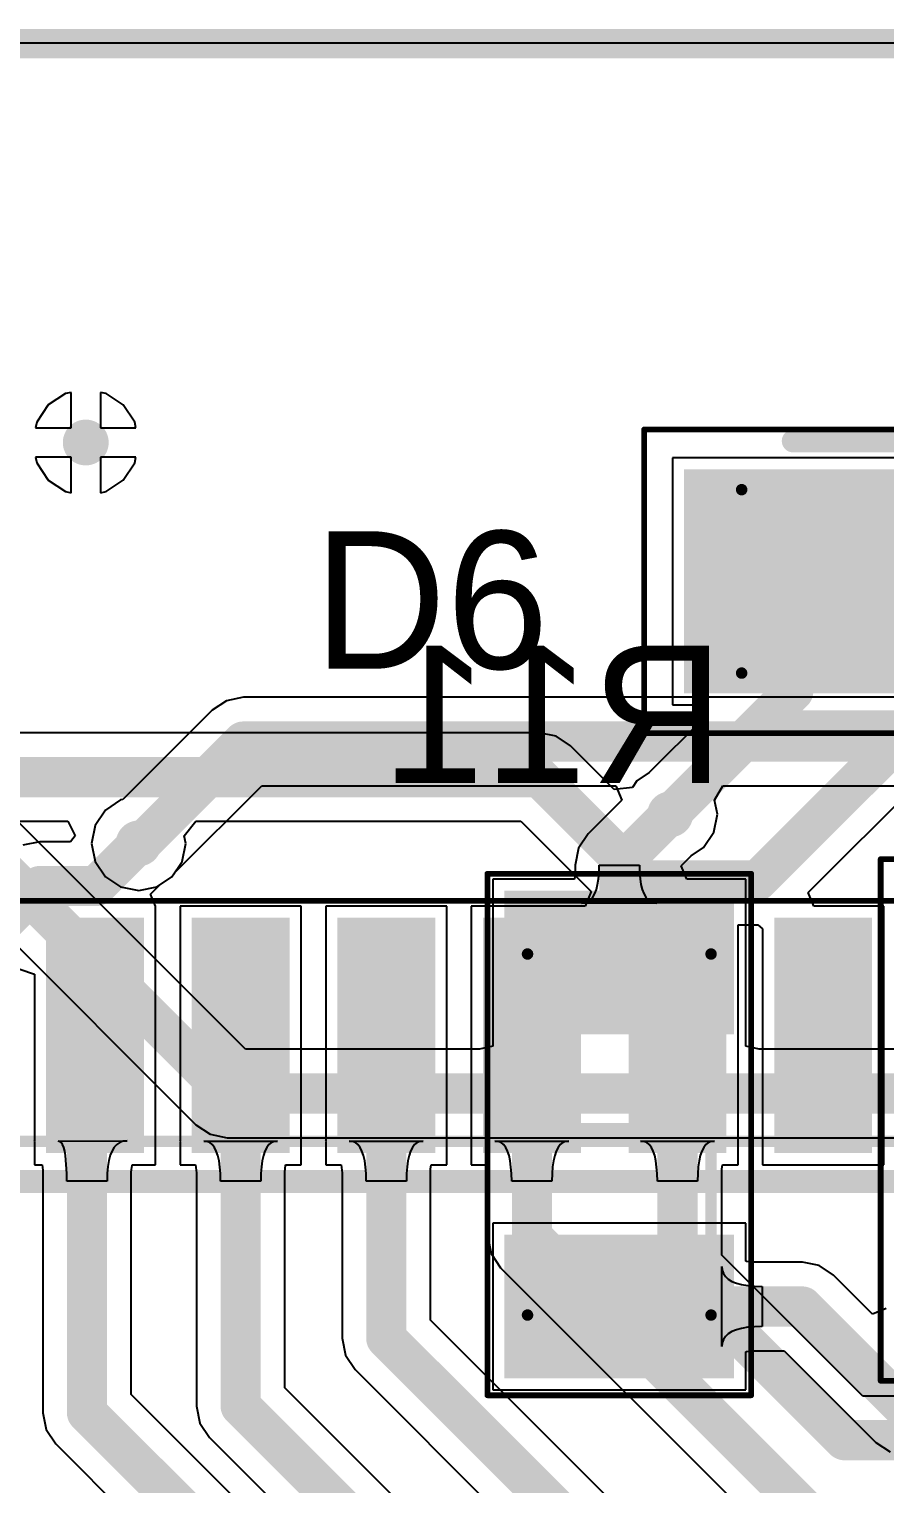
# Model space of a CAD drawing. Header units: millimetres. Extents: x 0.26 to 7.33, y 1.06 to 4.59.
# Drawn here: x 3.1164 to 3.4102, y 4.0913 to 4.591 of the extents above; entities that cross this region are included whole.
import ezdxf

# ---------------------------------------------------------------- set-up
doc = ezdxf.new("R2010")
doc.units = ezdxf.units.MM
doc.header["$MEASUREMENT"] = 0
for name, color, linetype in [('BottomLayer', 5, 'Continuous'), ('BottomOverlay', 54, 'Continuous'), ('BottomPaste', 16, 'Continuous'), ('BottomSolder', 6, 'Continuous'), ('Mechanical15', 56, 'Continuous'), ('Mechanical16', 56, 'Continuous'), ('Mechanical20', 56, 'Continuous'), ('MultiLayer', 9, 'Continuous'), ('TopLayer', 1, 'Continuous'), ('TopOverlay', 2, 'Continuous'), ('TopPaste', 8, 'Continuous'), ('TopSolder', 216, 'Continuous'), ('ViaHoleLayer', 16, 'Continuous')]:
    doc.layers.add(name, color=color, linetype=linetype)

# ---------------------------------------------------------------- blocks, each defined once
blk = doc.blocks.new('LEDC3216X120NYEL_62')
at = {"layer": 'Mechanical15', "const_width": 0.00394}
for points in [[(0.06299, 0.0315), (-0.06299, 0.0315)], [(-0.06299, 0.0315), (-0.06299, -0.0315)], [(-0.04201, 0.0315), (-0.06299, 0.01051)], [(0.06299, 0.0315), (0.06299, -0.0315)], [(0.06299, -0.0315), (-0.06299, -0.0315)]]:
    blk.add_lwpolyline(points, dxfattribs=at)
at = {"layer": 'Mechanical15', "const_width": 0.00197}
for points in [[(-0.06398, 0.0315, 1), (-0.06201, 0.0315, 1)], [(-0.06398, 0.0315, 1), (-0.06201, 0.0315, 1)], [(-0.04299, 0.0315, 1), (-0.04102, 0.0315, 1)], [(0.06201, 0.0315, 1), (0.06398, 0.0315, 1)], [(0.06201, 0.0315, 1), (0.06398, 0.0315, 1)], [(-0.06398, 0.01051, 1), (-0.06201, 0.01051, 1)], [(-0.06398, -0.0315, 1), (-0.06201, -0.0315, 1)], [(-0.06398, -0.0315, 1), (-0.06201, -0.0315, 1)], [(0.06201, -0.0315, 1), (0.06398, -0.0315, 1)], [(0.06201, -0.0315, 1), (0.06398, -0.0315, 1)]]:
    blk.add_lwpolyline(points, format="xyb", close=True, dxfattribs=at)
at = {"layer": 'Mechanical16', "const_width": 0.00197}
for points in [[(0.09646, 0.05217), (-0.09646, 0.05217)], [(-0.09646, 0.05217), (-0.09646, -0.05217)], [(0.09646, 0.05217), (0.09646, -0.05217)], [(0.09646, -0.05217), (-0.09646, -0.05217)]]:
    blk.add_lwpolyline(points, dxfattribs=at)
at = {"layer": 'Mechanical16', "const_width": 0.000984}
for points in [[(-0.09695, 0.05217, 1), (-0.09596, 0.05217, 1)], [(-0.09695, 0.05217, 1), (-0.09596, 0.05217, 1)], [(0.09596, 0.05217, 1), (0.09695, 0.05217, 1)], [(0.09596, 0.05217, 1), (0.09695, 0.05217, 1)], [(-0.09695, -0.05217, 1), (-0.09596, -0.05217, 1)], [(-0.09695, -0.05217, 1), (-0.09596, -0.05217, 1)], [(0.09596, -0.05217, 1), (0.09695, -0.05217, 1)], [(0.09596, -0.05217, 1), (0.09695, -0.05217, 1)]]:
    blk.add_lwpolyline(points, format="xyb", close=True, dxfattribs=at)
at = {"layer": 'TopLayer'}
for points in [[(-0.01181, -0.03445), (-0.01181, 0.03445), (-0.07874, -0.03445), (-0.07874, 0.03445)], [(0.07874, -0.03445), (0.07874, 0.03445), (0.01181, -0.03445), (0.01181, 0.03445)]]:
    blk.add_solid(points, dxfattribs=at)
at = {"layer": 'TopOverlay', "const_width": 0.00787}
for points in [[(0.04528, 0.04823), (-0.09252, 0.04823)], [(-0.09252, 0.04823), (-0.09252, -0.04823)], [(0.04528, -0.04823), (-0.09252, -0.04823)]]:
    blk.add_lwpolyline(points, dxfattribs=at)
at = {"layer": 'TopOverlay', "const_width": 0.00394}
for points in [[(-0.09449, 0.04823, 1), (-0.09055, 0.04823, 1)], [(-0.09449, 0.04823, 1), (-0.09055, 0.04823, 1)], [(0.04331, 0.04823, 1), (0.04724, 0.04823, 1)], [(-0.09449, -0.04823, 1), (-0.09055, -0.04823, 1)], [(-0.09449, -0.04823, 1), (-0.09055, -0.04823, 1)], [(0.04331, -0.04823, 1), (0.04724, -0.04823, 1)]]:
    blk.add_lwpolyline(points, format="xyb", close=True, dxfattribs=at)
at = {"layer": 'TopPaste'}
for points in [[(-0.01181, -0.03445), (-0.01181, 0.03445), (-0.07874, -0.03445), (-0.07874, 0.03445)], [(0.07874, -0.03445), (0.07874, 0.03445), (0.01181, -0.03445), (0.01181, 0.03445)]]:
    blk.add_solid(points, dxfattribs=at)
at = {"layer": 'TopSolder'}
for points in [[(-0.00781, -0.03845), (-0.00781, 0.03845), (-0.08274, -0.03845), (-0.08274, 0.03845)], [(0.08274, -0.03845), (0.08274, 0.03845), (0.00781, -0.03845), (0.00781, 0.03845)]]:
    blk.add_solid(points, dxfattribs=at)
blk = doc.blocks.new('RESC3216X60N_B_101')
at = {"layer": 'BottomLayer'}
for points in [[(-0.07972, 0.03543), (-0.07972, -0.03543), (-0.03839, 0.03543), (-0.03839, -0.03543)], [(0.03839, 0.03543), (0.03839, -0.03543), (0.07972, 0.03543), (0.07972, -0.03543)]]:
    blk.add_solid(points, dxfattribs=at)
at = {"layer": 'BottomOverlay', "const_width": 0.00787}
blk.add_lwpolyline([(0, 0.02756), (0, -0.02756)], dxfattribs=at)
at = {"layer": 'BottomOverlay', "const_width": 0.00394}
for points in [[(-0.00197, 0.02756, 1), (0.00197, 0.02756, 1)], [(-0.00197, -0.02756, 1), (0.00197, -0.02756, 1)]]:
    blk.add_lwpolyline(points, format="xyb", close=True, dxfattribs=at)
at = {"layer": 'BottomPaste'}
for points in [[(-0.07972, 0.03543), (-0.07972, -0.03543), (-0.03839, 0.03543), (-0.03839, -0.03543)], [(0.03839, 0.03543), (0.03839, -0.03543), (0.07972, 0.03543), (0.07972, -0.03543)]]:
    blk.add_solid(points, dxfattribs=at)
at = {"layer": 'BottomSolder'}
for points in [[(-0.08372, 0.03943), (-0.08372, -0.03943), (-0.03439, 0.03943), (-0.03439, -0.03943)], [(0.03439, 0.03943), (0.03439, -0.03943), (0.08372, 0.03943), (0.08372, -0.03943)]]:
    blk.add_solid(points, dxfattribs=at)
at = {"layer": 'Mechanical15', "const_width": 0.00394}
for points in [[(-0.06201, 0.0315), (-0.06201, -0.0315)], [(-0.06201, 0.0315), (0.06201, 0.0315)], [(0.06201, 0.0315), (0.06201, -0.0315)], [(-0.06201, -0.0315), (0.06201, -0.0315)]]:
    blk.add_lwpolyline(points, dxfattribs=at)
at = {"layer": 'Mechanical15', "const_width": 0.00197}
for points in [[(-0.06299, 0.0315, 1), (-0.06102, 0.0315, 1)], [(-0.06299, 0.0315, 1), (-0.06102, 0.0315, 1)], [(0.06102, 0.0315, 1), (0.06299, 0.0315, 1)], [(0.06102, 0.0315, 1), (0.06299, 0.0315, 1)], [(-0.06299, -0.0315, 1), (-0.06102, -0.0315, 1)], [(-0.06299, -0.0315, 1), (-0.06102, -0.0315, 1)], [(0.06102, -0.0315, 1), (0.06299, -0.0315, 1)], [(0.06102, -0.0315, 1), (0.06299, -0.0315, 1)]]:
    blk.add_lwpolyline(points, format="xyb", close=True, dxfattribs=at)
at = {"layer": 'Mechanical16', "const_width": 0.00197}
for points in [[(-0.08957, 0.04528), (-0.08957, -0.04528)], [(-0.08957, 0.04528), (0.08957, 0.04528)], [(0.08957, 0.04528), (0.08957, -0.04528)], [(-0.08957, -0.04528), (0.08957, -0.04528)]]:
    blk.add_lwpolyline(points, dxfattribs=at)
at = {"layer": 'Mechanical16', "const_width": 0.000984}
for points in [[(-0.09006, 0.04528, 1), (-0.08907, 0.04528, 1)], [(-0.09006, 0.04528, 1), (-0.08907, 0.04528, 1)], [(0.08907, 0.04528, 1), (0.09006, 0.04528, 1)], [(0.08907, 0.04528, 1), (0.09006, 0.04528, 1)], [(-0.09006, -0.04528, 1), (-0.08907, -0.04528, 1)], [(-0.09006, -0.04528, 1), (-0.08907, -0.04528, 1)], [(0.08907, -0.04528, 1), (0.09006, -0.04528, 1)], [(0.08907, -0.04528, 1), (0.09006, -0.04528, 1)]]:
    blk.add_lwpolyline(points, format="xyb", close=True, dxfattribs=at)
blk = doc.blocks.new('RESC3216X60N_B_102')
at = {"layer": 'BottomLayer'}
for points in [[(-0.07972, 0.03543), (-0.07972, -0.03543), (-0.03839, 0.03543), (-0.03839, -0.03543)], [(0.03839, 0.03543), (0.03839, -0.03543), (0.07972, 0.03543), (0.07972, -0.03543)]]:
    blk.add_solid(points, dxfattribs=at)
at = {"layer": 'BottomOverlay', "const_width": 0.00787}
blk.add_lwpolyline([(0, 0.02756), (0, -0.02756)], dxfattribs=at)
at = {"layer": 'BottomOverlay', "const_width": 0.00394}
for points in [[(-0.00197, 0.02756, 1), (0.00197, 0.02756, 1)], [(-0.00197, -0.02756, 1), (0.00197, -0.02756, 1)]]:
    blk.add_lwpolyline(points, format="xyb", close=True, dxfattribs=at)
at = {"layer": 'BottomPaste'}
for points in [[(-0.07972, 0.03543), (-0.07972, -0.03543), (-0.03839, 0.03543), (-0.03839, -0.03543)], [(0.03839, 0.03543), (0.03839, -0.03543), (0.07972, 0.03543), (0.07972, -0.03543)]]:
    blk.add_solid(points, dxfattribs=at)
at = {"layer": 'BottomSolder'}
for points in [[(-0.08372, 0.03943), (-0.08372, -0.03943), (-0.03439, 0.03943), (-0.03439, -0.03943)], [(0.03439, 0.03943), (0.03439, -0.03943), (0.08372, 0.03943), (0.08372, -0.03943)]]:
    blk.add_solid(points, dxfattribs=at)
at = {"layer": 'Mechanical15', "const_width": 0.00394}
for points in [[(-0.06201, 0.0315), (-0.06201, -0.0315)], [(-0.06201, 0.0315), (0.06201, 0.0315)], [(0.06201, 0.0315), (0.06201, -0.0315)], [(-0.06201, -0.0315), (0.06201, -0.0315)]]:
    blk.add_lwpolyline(points, dxfattribs=at)
at = {"layer": 'Mechanical15', "const_width": 0.00197}
for points in [[(-0.06299, 0.0315, 1), (-0.06102, 0.0315, 1)], [(-0.06299, 0.0315, 1), (-0.06102, 0.0315, 1)], [(0.06102, 0.0315, 1), (0.06299, 0.0315, 1)], [(0.06102, 0.0315, 1), (0.06299, 0.0315, 1)], [(-0.06299, -0.0315, 1), (-0.06102, -0.0315, 1)], [(-0.06299, -0.0315, 1), (-0.06102, -0.0315, 1)], [(0.06102, -0.0315, 1), (0.06299, -0.0315, 1)], [(0.06102, -0.0315, 1), (0.06299, -0.0315, 1)]]:
    blk.add_lwpolyline(points, format="xyb", close=True, dxfattribs=at)
at = {"layer": 'Mechanical16', "const_width": 0.00197}
for points in [[(-0.08957, 0.04528), (-0.08957, -0.04528)], [(-0.08957, 0.04528), (0.08957, 0.04528)], [(0.08957, 0.04528), (0.08957, -0.04528)], [(-0.08957, -0.04528), (0.08957, -0.04528)]]:
    blk.add_lwpolyline(points, dxfattribs=at)
at = {"layer": 'Mechanical16', "const_width": 0.000984}
for points in [[(-0.09006, 0.04528, 1), (-0.08907, 0.04528, 1)], [(-0.09006, 0.04528, 1), (-0.08907, 0.04528, 1)], [(0.08907, 0.04528, 1), (0.09006, 0.04528, 1)], [(0.08907, 0.04528, 1), (0.09006, 0.04528, 1)], [(-0.09006, -0.04528, 1), (-0.08907, -0.04528, 1)], [(-0.09006, -0.04528, 1), (-0.08907, -0.04528, 1)], [(0.08907, -0.04528, 1), (0.09006, -0.04528, 1)], [(0.08907, -0.04528, 1), (0.09006, -0.04528, 1)]]:
    blk.add_lwpolyline(points, format="xyb", close=True, dxfattribs=at)
blk = doc.blocks.new('SOIC127P1030X265_18N_132')
at = {"layer": 'Mechanical15', "const_width": 0.00394}
for points in [[(-0.09764, 0.22736), (-0.14764, 0.17736)], [(-0.14764, 0.22736), (-0.14764, -0.22736)], [(-0.14764, 0.22736), (0.14764, 0.22736)], [(0.14764, 0.22736), (0.14764, -0.22736)], [(-0.14764, -0.22736), (0.14764, -0.22736)]]:
    blk.add_lwpolyline(points, dxfattribs=at)
at = {"layer": 'Mechanical15', "const_width": 0.00197}
for points in [[(-0.14862, 0.22736, 1), (-0.14665, 0.22736, 1)], [(-0.14862, 0.22736, 1), (-0.14665, 0.22736, 1)], [(-0.09862, 0.22736, 1), (-0.09665, 0.22736, 1)], [(0.14665, 0.22736, 1), (0.14862, 0.22736, 1)], [(0.14665, 0.22736, 1), (0.14862, 0.22736, 1)], [(-0.14862, 0.17736, 1), (-0.14665, 0.17736, 1)], [(-0.14862, -0.22736, 1), (-0.14665, -0.22736, 1)], [(-0.14862, -0.22736, 1), (-0.14665, -0.22736, 1)], [(0.14665, -0.22736, 1), (0.14862, -0.22736, 1)], [(0.14665, -0.22736, 1), (0.14862, -0.22736, 1)]]:
    blk.add_lwpolyline(points, format="xyb", close=True, dxfattribs=at)
at = {"layer": 'Mechanical16', "const_width": 0.00197}
for points in [[(-0.23031, 0.2372), (-0.23031, -0.2372)], [(-0.23031, 0.2372), (0.23031, 0.2372)], [(0.23031, 0.2372), (0.23031, -0.2372)], [(-0.23031, -0.2372), (0.23031, -0.2372)]]:
    blk.add_lwpolyline(points, dxfattribs=at)
at = {"layer": 'Mechanical16', "const_width": 0.000984}
for points in [[(-0.23081, 0.2372, 1), (-0.22982, 0.2372, 1)], [(-0.23081, 0.2372, 1), (-0.22982, 0.2372, 1)], [(0.22982, 0.2372, 1), (0.23081, 0.2372, 1)], [(0.22982, 0.2372, 1), (0.23081, 0.2372, 1)], [(-0.23081, -0.2372, 1), (-0.22982, -0.2372, 1)], [(-0.23081, -0.2372, 1), (-0.22982, -0.2372, 1)], [(0.22982, -0.2372, 1), (0.23081, -0.2372, 1)], [(0.22982, -0.2372, 1), (0.23081, -0.2372, 1)]]:
    blk.add_lwpolyline(points, format="xyb", close=True, dxfattribs=at)
at = {"layer": 'TopLayer'}
for points in [[(-0.22047, 0.1872), (-0.14764, 0.1872), (-0.22047, 0.2128), (-0.14764, 0.2128)], [(0.14764, 0.1872), (0.22047, 0.1872), (0.14764, 0.2128), (0.22047, 0.2128)], [(-0.22047, 0.1372), (-0.14764, 0.1372), (-0.22047, 0.1628), (-0.14764, 0.1628)], [(0.14764, 0.1372), (0.22047, 0.1372), (0.14764, 0.1628), (0.22047, 0.1628)], [(-0.22047, 0.0872), (-0.14764, 0.0872), (-0.22047, 0.1128), (-0.14764, 0.1128)], [(0.14764, 0.0872), (0.22047, 0.0872), (0.14764, 0.1128), (0.22047, 0.1128)], [(-0.22047, 0.0372), (-0.14764, 0.0372), (-0.22047, 0.0628), (-0.14764, 0.0628)], [(0.14764, 0.0372), (0.22047, 0.0372), (0.14764, 0.0628), (0.22047, 0.0628)], [(-0.22047, -0.0128), (-0.14764, -0.0128), (-0.22047, 0.0128), (-0.14764, 0.0128)], [(0.14764, -0.0128), (0.22047, -0.0128), (0.14764, 0.0128), (0.22047, 0.0128)], [(-0.22047, -0.0628), (-0.14764, -0.0628), (-0.22047, -0.0372), (-0.14764, -0.0372)], [(0.14764, -0.0628), (0.22047, -0.0628), (0.14764, -0.0372), (0.22047, -0.0372)], [(-0.22047, -0.1128), (-0.14764, -0.1128), (-0.22047, -0.0872), (-0.14764, -0.0872)], [(0.14764, -0.1128), (0.22047, -0.1128), (0.14764, -0.0872), (0.22047, -0.0872)], [(-0.22047, -0.1628), (-0.14764, -0.1628), (-0.22047, -0.1372), (-0.14764, -0.1372)], [(0.14764, -0.1628), (0.22047, -0.1628), (0.14764, -0.1372), (0.22047, -0.1372)], [(-0.22047, -0.2128), (-0.14764, -0.2128), (-0.22047, -0.1872), (-0.14764, -0.1872)], [(0.14764, -0.2128), (0.22047, -0.2128), (0.14764, -0.1872), (0.22047, -0.1872)]]:
    blk.add_solid(points, dxfattribs=at)
at = {"layer": 'TopOverlay', "const_width": 0.00787}
for points in [[(-0.22047, 0.22657), (-0.14764, 0.22657)], [(-0.13386, 0.22736), (-0.13386, -0.22736)], [(-0.13386, 0.22736), (0.13386, 0.22736)], [(0.13386, 0.22736), (0.13386, -0.22736)], [(-0.13386, -0.22736), (0.13386, -0.22736)]]:
    blk.add_lwpolyline(points, dxfattribs=at)
at = {"layer": 'TopOverlay', "const_width": 0.00394}
for points in [[(-0.22244, 0.22657, 1), (-0.2185, 0.22657, 1)], [(-0.14961, 0.22657, 1), (-0.14567, 0.22657, 1)], [(-0.13583, 0.22736, 1), (-0.13189, 0.22736, 1)], [(-0.13583, 0.22736, 1), (-0.13189, 0.22736, 1)], [(0.13189, 0.22736, 1), (0.13583, 0.22736, 1)], [(0.13189, 0.22736, 1), (0.13583, 0.22736, 1)], [(-0.13583, -0.22736, 1), (-0.13189, -0.22736, 1)], [(-0.13583, -0.22736, 1), (-0.13189, -0.22736, 1)], [(0.13189, -0.22736, 1), (0.13583, -0.22736, 1)], [(0.13189, -0.22736, 1), (0.13583, -0.22736, 1)]]:
    blk.add_lwpolyline(points, format="xyb", close=True, dxfattribs=at)
at = {"layer": 'TopPaste'}
for points in [[(-0.22047, 0.1872), (-0.14764, 0.1872), (-0.22047, 0.2128), (-0.14764, 0.2128)], [(0.14764, 0.1872), (0.22047, 0.1872), (0.14764, 0.2128), (0.22047, 0.2128)], [(-0.22047, 0.1372), (-0.14764, 0.1372), (-0.22047, 0.1628), (-0.14764, 0.1628)], [(0.14764, 0.1372), (0.22047, 0.1372), (0.14764, 0.1628), (0.22047, 0.1628)], [(-0.22047, 0.0872), (-0.14764, 0.0872), (-0.22047, 0.1128), (-0.14764, 0.1128)], [(0.14764, 0.0872), (0.22047, 0.0872), (0.14764, 0.1128), (0.22047, 0.1128)], [(-0.22047, 0.0372), (-0.14764, 0.0372), (-0.22047, 0.0628), (-0.14764, 0.0628)], [(0.14764, 0.0372), (0.22047, 0.0372), (0.14764, 0.0628), (0.22047, 0.0628)], [(-0.22047, -0.0128), (-0.14764, -0.0128), (-0.22047, 0.0128), (-0.14764, 0.0128)], [(0.14764, -0.0128), (0.22047, -0.0128), (0.14764, 0.0128), (0.22047, 0.0128)], [(-0.22047, -0.0628), (-0.14764, -0.0628), (-0.22047, -0.0372), (-0.14764, -0.0372)], [(0.14764, -0.0628), (0.22047, -0.0628), (0.14764, -0.0372), (0.22047, -0.0372)], [(-0.22047, -0.1128), (-0.14764, -0.1128), (-0.22047, -0.0872), (-0.14764, -0.0872)], [(0.14764, -0.1128), (0.22047, -0.1128), (0.14764, -0.0872), (0.22047, -0.0872)], [(-0.22047, -0.1628), (-0.14764, -0.1628), (-0.22047, -0.1372), (-0.14764, -0.1372)], [(0.14764, -0.1628), (0.22047, -0.1628), (0.14764, -0.1372), (0.22047, -0.1372)], [(-0.22047, -0.2128), (-0.14764, -0.2128), (-0.22047, -0.1872), (-0.14764, -0.1872)], [(0.14764, -0.2128), (0.22047, -0.2128), (0.14764, -0.1872), (0.22047, -0.1872)]]:
    blk.add_solid(points, dxfattribs=at)
at = {"layer": 'TopSolder'}
for points in [[(-0.22447, 0.1832), (-0.14364, 0.1832), (-0.22447, 0.2168), (-0.14364, 0.2168)], [(0.14364, 0.1832), (0.22447, 0.1832), (0.14364, 0.2168), (0.22447, 0.2168)], [(-0.22447, 0.1332), (-0.14364, 0.1332), (-0.22447, 0.1668), (-0.14364, 0.1668)], [(0.14364, 0.1332), (0.22447, 0.1332), (0.14364, 0.1668), (0.22447, 0.1668)], [(-0.22447, 0.0832), (-0.14364, 0.0832), (-0.22447, 0.1168), (-0.14364, 0.1168)], [(0.14364, 0.0832), (0.22447, 0.0832), (0.14364, 0.1168), (0.22447, 0.1168)], [(-0.22447, 0.0332), (-0.14364, 0.0332), (-0.22447, 0.0668), (-0.14364, 0.0668)], [(0.14364, 0.0332), (0.22447, 0.0332), (0.14364, 0.0668), (0.22447, 0.0668)], [(-0.22447, -0.0168), (-0.14364, -0.0168), (-0.22447, 0.0168), (-0.14364, 0.0168)], [(0.14364, -0.0168), (0.22447, -0.0168), (0.14364, 0.0168), (0.22447, 0.0168)], [(-0.22447, -0.0668), (-0.14364, -0.0668), (-0.22447, -0.0332), (-0.14364, -0.0332)], [(0.14364, -0.0668), (0.22447, -0.0668), (0.14364, -0.0332), (0.22447, -0.0332)], [(-0.22447, -0.1168), (-0.14364, -0.1168), (-0.22447, -0.0832), (-0.14364, -0.0832)], [(0.14364, -0.1168), (0.22447, -0.1168), (0.14364, -0.0832), (0.22447, -0.0832)], [(-0.22447, -0.1668), (-0.14364, -0.1668), (-0.22447, -0.1332), (-0.14364, -0.1332)], [(0.14364, -0.1668), (0.22447, -0.1668), (0.14364, -0.1332), (0.22447, -0.1332)], [(-0.22447, -0.2168), (-0.14364, -0.2168), (-0.22447, -0.1832), (-0.14364, -0.1832)], [(0.14364, -0.2168), (0.22447, -0.2168), (0.14364, -0.1832), (0.22447, -0.1832)]]:
    blk.add_solid(points, dxfattribs=at)

msp = doc.modelspace()

# ---------------------------------------------------------------- linework, layer by layer
at = {"layer": 'BottomLayer'}
for p, q in [((0.27553, 4.5863), (7.325, 4.5863)), ((3.12886, 4.46584), (3.12295, 4.46189)), ((3.13084, 4.46623), (3.12886, 4.46584)), ((3.13084, 4.454), (3.13084, 4.46623)), ((3.14281, 4.46584), (3.14084, 4.46623)), ((3.14084, 4.46623), (3.14084, 4.454)), ((3.14872, 4.46189), (3.14281, 4.46584)), ((3.12295, 4.46189), (3.119, 4.45597)), ((3.15267, 4.45597), (3.14872, 4.46189)), ((3.119, 4.45597), (3.11861, 4.454)), ((3.11861, 4.454), (3.13084, 4.454)), ((3.14084, 4.454), (3.15307, 4.454)), ((3.15307, 4.454), (3.15267, 4.45597)), ((3.13084, 4.444), (3.11861, 4.444)), ((3.11861, 4.444), (3.119, 4.44203)), ((3.13084, 4.43177), (3.13084, 4.444)), ((3.15307, 4.444), (3.14084, 4.444)), ((3.14084, 4.444), (3.14084, 4.43177)), ((3.15267, 4.44203), (3.15307, 4.444)), ((3.119, 4.44203), (3.12295, 4.43611)), ((3.14872, 4.43611), (3.15267, 4.44203)), ((3.12295, 4.43611), (3.12886, 4.43216)), ((3.14281, 4.43216), (3.14872, 4.43611)), ((3.12886, 4.43216), (3.13084, 4.43177)), ((3.14084, 4.43177), (3.14281, 4.43216)), ((3.18414, 4.36032), (3.17921, 4.35703)), ((3.18994, 4.36148), (3.18414, 4.36032)), ((3.18995, 4.36148), (3.18994, 4.36148)), ((3.41366, 4.36148), (3.18995, 4.36148)), ((3.17921, 4.35703), (3.14858, 4.32641)), ((3.1664, 4.30128), (3.19623, 4.33112)), ((3.19623, 4.33112), (3.31776, 4.33112)), ((3.31776, 4.33112), (3.31983, 4.32612)), ((3.35171, 4.32612), (3.35457, 4.33112)), ((3.35457, 4.33112), (3.41994, 4.33112)), ((3.19069, 4.24058), (3.10553, 4.32573)), ((3.14256, 4.32274), (3.13905, 4.31749)), ((3.14781, 4.32625), (3.14256, 4.32274)), ((3.14858, 4.32641), (3.14781, 4.32625)), ((3.31983, 4.32612), (3.30827, 4.31455)), ((3.35267, 4.3213), (3.35171, 4.32612)), ((3.13905, 4.31749), (3.13781, 4.3113)), ((3.35143, 4.31511), (3.35267, 4.3213)), ((3.30827, 4.31455), (3.30497, 4.30963)), ((3.34792, 4.30985), (3.35143, 4.31511)), ((3.13781, 4.3113), (3.13905, 4.30511)), ((3.30497, 4.30963), (3.30382, 4.30382)), ((3.34365, 4.307), (3.34792, 4.30985)), ((3.13905, 4.30511), (3.14256, 4.29985)), ((3.30382, 4.30382), (3.30382, 4.30076)), ((3.31205, 4.30134), (3.31211, 4.30382)), ((3.31211, 4.30382), (3.32589, 4.30382)), ((3.32589, 4.30382), (3.32595, 4.30134)), ((3.34029, 4.30364), (3.34365, 4.307)), ((3.34221, 4.29902), (3.34029, 4.30364)), ((3.08851, 4.29982), (3.17367, 4.21466)), ((3.14256, 4.29985), (3.14781, 4.29635)), ((3.16019, 4.29635), (3.16544, 4.29985)), ((3.16544, 4.29985), (3.1664, 4.30128)), ((3.3036, 4.29902), (3.27557, 4.29902)), ((3.27557, 4.29902), (3.27557, 4.24169)), ((3.30376, 4.30008), (3.3036, 4.29902)), ((3.30382, 4.30076), (3.30376, 4.30008)), ((3.31157, 4.29717), (3.31187, 4.29913)), ((3.31187, 4.29913), (3.31205, 4.30134)), ((3.32595, 4.30134), (3.32613, 4.29913)), ((3.32613, 4.29913), (3.32643, 4.29717)), ((3.36243, 4.29902), (3.34221, 4.29902)), ((3.36243, 4.24558), (3.36243, 4.29902)), ((3.14781, 4.29635), (3.154, 4.29511)), ((3.154, 4.29511), (3.16019, 4.29635)), ((3.30916, 4.29196), (3.30994, 4.29287)), ((3.30994, 4.29287), (3.3106, 4.29404)), ((3.3106, 4.29404), (3.31115, 4.29548)), ((3.31115, 4.29548), (3.31157, 4.29717)), ((3.32643, 4.29717), (3.32685, 4.29548)), ((3.32685, 4.29548), (3.3274, 4.29404)), ((3.3274, 4.29404), (3.32806, 4.29287)), ((3.32806, 4.29287), (3.32884, 4.29196)), ((3.30608, 4.29078), (3.30723, 4.29091)), ((3.33192, 4.29078), (3.30608, 4.29078)), ((3.30723, 4.29091), (3.30825, 4.29131)), ((3.30825, 4.29131), (3.30916, 4.29196)), ((3.32884, 4.29196), (3.32975, 4.29131)), ((3.32975, 4.29131), (3.33077, 4.29091)), ((3.33077, 4.29091), (3.33192, 4.29078)), ((3.36243, 4.24169), (3.36243, 4.24558)), ((3.27103, 4.24058), (3.19069, 4.24058)), ((3.27557, 4.24169), (3.27103, 4.24058)), ((3.36697, 4.24058), (3.36243, 4.24169)), ((3.60226, 4.24058), (3.36697, 4.24058)), ((3.17367, 4.21466), (3.17367, 4.21466)), ((3.17367, 4.21466), (3.17859, 4.21137)), ((3.17859, 4.21137), (3.1844, 4.21021)), ((3.1844, 4.21021), (3.59598, 4.21021)), ((3.36243, 4.18091), (3.27557, 4.18091)), ((3.27557, 4.18091), (3.27557, 4.12357)), ((3.36243, 4.16781), (3.36243, 4.18091)), ((3.36272, 4.16774), (3.36243, 4.16781)), ((3.36411, 4.16751), (3.36272, 4.16774)), ((3.35419, 4.13846), (3.35419, 4.16602)), ((3.35419, 4.16602), (3.35433, 4.16471)), ((3.35433, 4.16471), (3.35475, 4.16354)), ((3.35475, 4.16354), (3.35544, 4.16251)), ((3.36505, 4.16743), (3.36411, 4.16751)), ((3.38184, 4.16743), (3.36505, 4.16743)), ((3.38765, 4.16627), (3.38184, 4.16743)), ((3.39258, 4.16298), (3.38765, 4.16627)), ((3.40595, 4.14961), (3.39258, 4.16298)), ((3.35544, 4.16251), (3.35642, 4.16161)), ((3.35642, 4.16161), (3.35767, 4.16086)), ((3.35767, 4.16086), (3.3592, 4.16024)), ((3.3592, 4.16024), (3.361, 4.15975)), ((3.361, 4.15975), (3.36309, 4.15941)), ((3.36309, 4.15941), (3.36545, 4.1592)), ((3.36545, 4.1592), (3.36809, 4.15913)), ((3.36809, 4.15913), (3.36809, 4.14535)), ((3.41057, 4.15152), (3.40595, 4.14961)), ((3.35642, 4.14287), (3.35544, 4.14198)), ((3.35767, 4.14363), (3.35642, 4.14287)), ((3.3592, 4.14425), (3.35767, 4.14363)), ((3.361, 4.14473), (3.3592, 4.14425)), ((3.36309, 4.14508), (3.361, 4.14473)), ((3.36545, 4.14529), (3.36309, 4.14508)), ((3.36809, 4.14535), (3.36545, 4.14529)), ((3.35433, 4.13977), (3.35419, 4.13846)), ((3.35475, 4.14094), (3.35433, 4.13977)), ((3.35544, 4.14198), (3.35475, 4.14094)), ((3.36243, 4.13667), (3.36272, 4.13675)), ((3.36243, 4.12357), (3.36243, 4.13667)), ((3.36272, 4.13675), (3.36411, 4.13698)), ((3.36411, 4.13698), (3.36505, 4.13706)), ((3.36505, 4.13706), (3.37555, 4.13706)), ((3.37555, 4.13706), (3.40705, 4.10556)), ((3.27557, 4.12357), (3.36243, 4.12357)), ((3.40705, 4.10556), (3.40705, 4.10556)), ((3.40705, 4.10556), (3.41198, 4.10227))]:
    msp.add_line(p, q, dxfattribs=at)
for points, const_width in [([(3.1319, 4.449, 1), (3.13977, 4.449, 1)], 0.00787), ([(3.1865, 4.3463, 1), (3.19339, 4.3463, 1)], 0.00689), ([(3.1865, 4.3463, 1), (3.19339, 4.3463, 1)], 0.00689), ([(3.33254, 4.3213, 1), (3.34042, 4.3213, 1)], 0.00787), ([(3.33304, 4.3213, 1), (3.33993, 4.3213, 1)], 0.00689), ([(3.15006, 4.3113, 1), (3.15794, 4.3113, 1)], 0.00787), ([(3.15056, 4.3113, 1), (3.15744, 4.3113, 1)], 0.00689), ([(3.1515, 4.3113, 1), (3.15839, 4.3113, 1)], 0.00689), ([(3.1515, 4.3113, 1), (3.15839, 4.3113, 1)], 0.00689), ([(3.31556, 4.30382, 1), (3.32244, 4.30382, 1)], 0.00689), ([(3.31556, 4.30382, 1), (3.32244, 4.30382, 1)], 0.00689), ([(3.31556, 4.27035, 1), (3.32244, 4.27035, 1)], 0.00689), ([(3.18096, 4.22539, 1), (3.18785, 4.22539, 1)], 0.00689), ([(3.18096, 4.22539, 1), (3.18785, 4.22539, 1)], 0.00689), ([(3.31556, 4.15224, 1), (3.32244, 4.15224, 1)], 0.00689), ([(3.3784, 4.15224, 1), (3.38529, 4.15224, 1)], 0.00689), ([(3.3784, 4.15224, 1), (3.38529, 4.15224, 1)], 0.00689)]:
    msp.add_lwpolyline(points, format="xyb", close=True, dxfattribs=dict(at, const_width=const_width))
at = {"layer": 'BottomLayer', "const_width": 0.01378}
for points in [[(3.15494, 4.3113), (3.18994, 4.3463)], [(3.18994, 4.3463), (3.41994, 4.3463)], [(3.319, 4.30382), (3.33648, 4.3213)], [(3.0948, 4.315), (3.1844, 4.22539)], [(3.154, 4.3113), (3.15494, 4.3113)], [(3.319, 4.27035), (3.319, 4.30382)], [(3.1844, 4.22539), (3.60226, 4.22539)], [(3.319, 4.15224), (3.38184, 4.15224)], [(3.38184, 4.15224), (3.41779, 4.1163)]]:
    msp.add_lwpolyline(points, dxfattribs=at)
at = {"layer": 'Mechanical20', "const_width": 0.01}
msp.add_lwpolyline([(0.269, 4.586), (7.325, 4.586)], dxfattribs=at)
at = {"layer": 'MultiLayer', "const_width": 0.00787}
for points in [[(3.1319, 4.449, 1), (3.13977, 4.449, 1)], [(3.33254, 4.3213, 1), (3.34042, 4.3213, 1)], [(3.15006, 4.3113, 1), (3.15794, 4.3113, 1)]]:
    msp.add_lwpolyline(points, format="xyb", close=True, dxfattribs=at)
at = {"layer": 'TopLayer'}
for p, q in [((0.269, 4.5863), (7.325, 4.5863)), ((3.12886, 4.46584), (3.12295, 4.46189)), ((3.13084, 4.46623), (3.12886, 4.46584)), ((3.13084, 4.454), (3.13084, 4.46623)), ((3.14281, 4.46584), (3.14084, 4.46623)), ((3.14084, 4.46623), (3.14084, 4.454)), ((3.14872, 4.46189), (3.14281, 4.46584)), ((3.12295, 4.46189), (3.119, 4.45597)), ((3.15267, 4.45597), (3.14872, 4.46189)), ((3.119, 4.45597), (3.11861, 4.454)), ((3.11861, 4.454), (3.13084, 4.454)), ((3.14084, 4.454), (3.15307, 4.454)), ((3.15307, 4.454), (3.15267, 4.45597)), ((3.13084, 4.444), (3.11861, 4.444)), ((3.11861, 4.444), (3.119, 4.44203)), ((3.13084, 4.43177), (3.13084, 4.444)), ((3.15307, 4.444), (3.14084, 4.444)), ((3.14084, 4.444), (3.14084, 4.43177)), ((3.15267, 4.44203), (3.15307, 4.444)), ((3.42019, 4.44375), (3.33726, 4.44375)), ((3.33726, 4.44375), (3.33726, 4.35885)), ((3.119, 4.44203), (3.12295, 4.43611)), ((3.14872, 4.43611), (3.15267, 4.44203)), ((3.12295, 4.43611), (3.12886, 4.43216)), ((3.14281, 4.43216), (3.14872, 4.43611)), ((3.12886, 4.43216), (3.13084, 4.43177)), ((3.14084, 4.43177), (3.14281, 4.43216)), ((3.33726, 4.35885), (3.34603, 4.35885)), ((3.34603, 4.35885), (3.34794, 4.35423)), ((3.34794, 4.35423), (3.32931, 4.3356)), ((3.38384, 4.29439), (3.44332, 4.35387)), ((3.29152, 4.34924), (3.07676, 4.34924)), ((3.29733, 4.34809), (3.29152, 4.34924)), ((3.30226, 4.3448), (3.29733, 4.34809)), ((3.31727, 4.32978), (3.30226, 4.3448)), ((3.32504, 4.33274), (3.32357, 4.33055)), ((3.32931, 4.3356), (3.32504, 4.33274)), ((3.32357, 4.33055), (3.31727, 4.32978)), ((3.08305, 4.31888), (3.12964, 4.31888)), ((3.12964, 4.31888), (3.13214, 4.31388)), ((3.16967, 4.31388), (3.17358, 4.31888)), ((3.17358, 4.31888), (3.28524, 4.31888)), ((3.28524, 4.31888), (3.30935, 4.29477)), ((3.13214, 4.31388), (3.13062, 4.31184)), ((3.17019, 4.3113), (3.16967, 4.31388)), ((3.12004, 4.31184), (3.11423, 4.31069)), ((3.13062, 4.31184), (3.12004, 4.31184)), ((3.16895, 4.30511), (3.17019, 4.3113)), ((3.16544, 4.29985), (3.16895, 4.30511)), ((3.16117, 4.297), (3.16544, 4.29985)), ((3.15808, 4.29391), (3.16117, 4.297)), ((3.1598, 4.28977), (3.15808, 4.29391)), ((3.30935, 4.29477), (3.30727, 4.28977)), ((3.38575, 4.28977), (3.38384, 4.29439)), ((3.1598, 4.20094), (3.1598, 4.28977)), ((3.1598, 4.28977), (3.1598, 4.28977)), ((3.2098, 4.28977), (3.1682, 4.28977)), ((3.1682, 4.28977), (3.1682, 4.20924)), ((3.2098, 4.20924), (3.2098, 4.28977)), ((3.2598, 4.28977), (3.2182, 4.28977)), ((3.2182, 4.28977), (3.2182, 4.20924)), ((3.2598, 4.20924), (3.2598, 4.28977)), ((3.30727, 4.28977), (3.2682, 4.28977)), ((3.2682, 4.28977), (3.2682, 4.20924)), ((3.4098, 4.28977), (3.38575, 4.28977)), ((3.4098, 4.20094), (3.4098, 4.28977)), ((3.3598, 4.20924), (3.3598, 4.28335)), ((3.3598, 4.28335), (3.36651, 4.28335)), ((3.36651, 4.28335), (3.3682, 4.28196)), ((3.3682, 4.28196), (3.3682, 4.20094)), ((3.1132, 4.26814), (3.1182, 4.26633)), ((3.1182, 4.26633), (3.1182, 4.2092)), ((3.1182, 4.2092), (3.11817, 4.20902)), ((3.11817, 4.20902), (3.1182, 4.20884)), ((3.1182, 4.20884), (3.1182, 4.20094)), ((3.12632, 4.20906), (3.15002, 4.20918)), ((3.1269, 4.20892), (3.12632, 4.20906)), ((3.12742, 4.20851), (3.1269, 4.20892)), ((3.12787, 4.20782), (3.12742, 4.20851)), ((3.12826, 4.20685), (3.12787, 4.20782)), ((3.14651, 4.20791), (3.14561, 4.20694)), ((3.14754, 4.20861), (3.14651, 4.20791)), ((3.14871, 4.20903), (3.14754, 4.20861)), ((3.15002, 4.20918), (3.14871, 4.20903)), ((3.1682, 4.20924), (3.16817, 4.20906)), ((3.16817, 4.20906), (3.1682, 4.20887)), ((3.1682, 4.20887), (3.1682, 4.20094)), ((3.17742, 4.20892), (3.17632, 4.20906)), ((3.17632, 4.20906), (3.20168, 4.20906)), ((3.17841, 4.20851), (3.17742, 4.20892)), ((3.17928, 4.20782), (3.17841, 4.20851)), ((3.18003, 4.20685), (3.17928, 4.20782)), ((3.19872, 4.20782), (3.19797, 4.20685)), ((3.19959, 4.20851), (3.19872, 4.20782)), ((3.20058, 4.20892), (3.19959, 4.20851)), ((3.20168, 4.20906), (3.20058, 4.20892)), ((3.20983, 4.20906), (3.2098, 4.20924)), ((3.2098, 4.20887), (3.20983, 4.20906)), ((3.2098, 4.20094), (3.2098, 4.20887)), ((3.2182, 4.20924), (3.21817, 4.20906)), ((3.21817, 4.20906), (3.2182, 4.20887)), ((3.2182, 4.20887), (3.2182, 4.20094)), ((3.22742, 4.20892), (3.22632, 4.20906)), ((3.22632, 4.20906), (3.25168, 4.20906)), ((3.22841, 4.20851), (3.22742, 4.20892)), ((3.22928, 4.20782), (3.22841, 4.20851)), ((3.23003, 4.20685), (3.22928, 4.20782)), ((3.24872, 4.20782), (3.24797, 4.20685)), ((3.24959, 4.20851), (3.24872, 4.20782)), ((3.25058, 4.20892), (3.24959, 4.20851)), ((3.25168, 4.20906), (3.25058, 4.20892)), ((3.25983, 4.20906), (3.2598, 4.20924)), ((3.2598, 4.20887), (3.25983, 4.20906)), ((3.2598, 4.20094), (3.2598, 4.20887)), ((3.2682, 4.20924), (3.26817, 4.20906)), ((3.26817, 4.20906), (3.2682, 4.20887)), ((3.2682, 4.20887), (3.2682, 4.20094)), ((3.27742, 4.20892), (3.27632, 4.20906)), ((3.27632, 4.20906), (3.30168, 4.20906)), ((3.27841, 4.20851), (3.27742, 4.20892)), ((3.27928, 4.20782), (3.27841, 4.20851)), ((3.28003, 4.20685), (3.27928, 4.20782)), ((3.29872, 4.20782), (3.29797, 4.20685)), ((3.29959, 4.20851), (3.29872, 4.20782)), ((3.30058, 4.20892), (3.29959, 4.20851)), ((3.30168, 4.20906), (3.30058, 4.20892)), ((3.32742, 4.20892), (3.32632, 4.20906)), ((3.32632, 4.20906), (3.35168, 4.20906)), ((3.32841, 4.20851), (3.32742, 4.20892)), ((3.32928, 4.20782), (3.32841, 4.20851)), ((3.33003, 4.20685), (3.32928, 4.20782)), ((3.34872, 4.20782), (3.34797, 4.20685)), ((3.34959, 4.20851), (3.34872, 4.20782)), ((3.35058, 4.20892), (3.34959, 4.20851)), ((3.35168, 4.20906), (3.35058, 4.20892)), ((3.35983, 4.20906), (3.3598, 4.20924)), ((3.3598, 4.20887), (3.35983, 4.20906)), ((3.3598, 4.20094), (3.3598, 4.20887)), ((3.1286, 4.20561), (3.12826, 4.20685)), ((3.12887, 4.2041), (3.1286, 4.20561)), ((3.12932, 4.1979), (3.12887, 4.2041)), ((3.14424, 4.20416), (3.14375, 4.20235)), ((3.14486, 4.20568), (3.14424, 4.20416)), ((3.14561, 4.20694), (3.14486, 4.20568)), ((3.18066, 4.20561), (3.18003, 4.20685)), ((3.18118, 4.2041), (3.18066, 4.20561)), ((3.18159, 4.2023), (3.18118, 4.2041)), ((3.19682, 4.2041), (3.19641, 4.2023)), ((3.19734, 4.20561), (3.19682, 4.2041)), ((3.19797, 4.20685), (3.19734, 4.20561)), ((3.23066, 4.20561), (3.23003, 4.20685)), ((3.23118, 4.2041), (3.23066, 4.20561)), ((3.23159, 4.2023), (3.23118, 4.2041)), ((3.24682, 4.2041), (3.24641, 4.2023)), ((3.24734, 4.20561), (3.24682, 4.2041)), ((3.24797, 4.20685), (3.24734, 4.20561)), ((3.28066, 4.20561), (3.28003, 4.20685)), ((3.28118, 4.2041), (3.28066, 4.20561)), ((3.28159, 4.2023), (3.28118, 4.2041)), ((3.29682, 4.2041), (3.29641, 4.2023)), ((3.29734, 4.20561), (3.29682, 4.2041)), ((3.29797, 4.20685), (3.29734, 4.20561)), ((3.33066, 4.20561), (3.33003, 4.20685)), ((3.33118, 4.2041), (3.33066, 4.20561)), ((3.33159, 4.2023), (3.33118, 4.2041)), ((3.34682, 4.2041), (3.34641, 4.2023)), ((3.34734, 4.20561), (3.34682, 4.2041)), ((3.34797, 4.20685), (3.34734, 4.20561)), ((3.1182, 4.20094), (3.12092, 4.20094)), ((3.12092, 4.20094), (3.12106, 4.19903)), ((3.12106, 4.19903), (3.12106, 4.11576)), ((3.12935, 4.19528), (3.12932, 4.1979)), ((3.1432, 4.19791), (3.14313, 4.19528)), ((3.14341, 4.20027), (3.1432, 4.19791)), ((3.14375, 4.20235), (3.14341, 4.20027)), ((3.15143, 4.19831), (3.15151, 4.19925)), ((3.15143, 4.12204), (3.15143, 4.19831)), ((3.15151, 4.19925), (3.15174, 4.20063)), ((3.15174, 4.20063), (3.15182, 4.20094)), ((3.15182, 4.20094), (3.1598, 4.20094)), ((3.1682, 4.20094), (3.17353, 4.20094)), ((3.17353, 4.20094), (3.17382, 4.1982)), ((3.17382, 4.1982), (3.17382, 4.118)), ((3.18205, 4.1979), (3.18159, 4.2023)), ((3.18211, 4.19528), (3.18205, 4.1979)), ((3.19595, 4.1979), (3.19589, 4.19528)), ((3.19612, 4.20024), (3.19595, 4.1979)), ((3.19641, 4.2023), (3.19612, 4.20024)), ((3.20418, 4.19863), (3.20424, 4.19937)), ((3.20418, 4.12429), (3.20418, 4.19863)), ((3.20424, 4.19937), (3.20444, 4.20084)), ((3.20444, 4.20084), (3.20446, 4.20094)), ((3.20446, 4.20094), (3.2098, 4.20094)), ((3.2182, 4.20094), (3.22353, 4.20094)), ((3.22353, 4.20094), (3.22382, 4.1982)), ((3.22382, 4.1982), (3.22382, 4.1413)), ((3.23205, 4.1979), (3.23159, 4.2023)), ((3.23211, 4.19528), (3.23205, 4.1979)), ((3.24595, 4.1979), (3.24589, 4.19528)), ((3.24612, 4.20024), (3.24595, 4.1979)), ((3.24641, 4.2023), (3.24612, 4.20024)), ((3.25418, 4.19863), (3.25424, 4.19937)), ((3.25418, 4.14759), (3.25418, 4.19863)), ((3.25424, 4.19937), (3.25444, 4.20084)), ((3.25444, 4.20084), (3.25446, 4.20094)), ((3.25446, 4.20094), (3.2598, 4.20094)), ((3.2682, 4.20094), (3.27353, 4.20094)), ((3.27353, 4.20094), (3.27382, 4.1982)), ((3.27382, 4.1982), (3.27382, 4.1763)), ((3.28205, 4.1979), (3.28159, 4.2023)), ((3.28211, 4.19528), (3.28205, 4.1979)), ((3.29595, 4.1979), (3.29589, 4.19528)), ((3.29612, 4.20024), (3.29595, 4.1979)), ((3.29641, 4.2023), (3.29612, 4.20024)), ((3.33205, 4.1979), (3.33159, 4.2023)), ((3.33211, 4.19528), (3.33205, 4.1979)), ((3.34595, 4.1979), (3.34589, 4.19528)), ((3.34612, 4.20024), (3.34595, 4.1979)), ((3.34641, 4.2023), (3.34612, 4.20024)), ((3.35418, 4.19863), (3.35424, 4.19937)), ((3.35418, 4.16989), (3.35418, 4.19863)), ((3.35424, 4.19937), (3.35444, 4.20084)), ((3.35444, 4.20084), (3.35446, 4.20094)), ((3.35446, 4.20094), (3.3598, 4.20094)), ((3.3682, 4.20094), (3.4098, 4.20094)), ((3.14313, 4.19528), (3.12935, 4.19528)), ((3.19589, 4.19528), (3.18211, 4.19528)), ((3.24589, 4.19528), (3.23211, 4.19528)), ((3.29589, 4.19528), (3.28211, 4.19528)), ((3.34589, 4.19528), (3.33211, 4.19528)), ((3.27382, 4.1763), (3.27497, 4.17049)), ((3.27497, 4.17049), (3.27827, 4.16556)), ((3.40259, 4.12148), (3.35418, 4.16989)), ((3.27827, 4.16556), (3.41563, 4.0282)), ((3.36873, 4.03303), (3.25418, 4.14759)), ((3.22382, 4.1413), (3.22497, 4.13549)), ((3.22497, 4.13549), (3.22827, 4.13056)), ((3.22827, 4.13056), (3.3428, 4.01602)), ((3.3471, 3.98137), (3.20418, 4.12429)), ((3.31388, 3.95959), (3.15143, 4.12204)), ((3.17382, 4.118), (3.17497, 4.11219)), ((3.55653, 4.12148), (3.40259, 4.12148)), ((3.12106, 4.11576), (3.12222, 4.10995)), ((3.12222, 4.10995), (3.12551, 4.10502)), ((3.17497, 4.11219), (3.17827, 4.10727)), ((3.12551, 4.10502), (3.29686, 3.93367)), ((3.17827, 4.10727), (3.32132, 3.96421))]:
    msp.add_line(p, q, dxfattribs=at)
for points, const_width in [([(3.1319, 4.449, 1), (3.13977, 4.449, 1)], 0.00787), ([(3.37528, 4.4013, 1), (3.38217, 4.4013, 1)], 0.00689), ([(3.37528, 4.36354, 1), (3.38217, 4.36354, 1)], 0.00689), ([(3.37528, 4.36354, 1), (3.38217, 4.36354, 1)], 0.00689), ([(3.28808, 4.33406, 1), (3.29497, 4.33406, 1)], 0.00689), ([(3.28808, 4.33406, 1), (3.29497, 4.33406, 1)], 0.00689), ([(3.33254, 4.3213, 1), (3.34042, 4.3213, 1)], 0.00787), ([(3.33304, 4.3213, 1), (3.33993, 4.3213, 1)], 0.00689), ([(3.15006, 4.3113, 1), (3.15794, 4.3113, 1)], 0.00787), ([(3.15056, 4.3113, 1), (3.15744, 4.3113, 1)], 0.00689), ([(3.11659, 4.29666, 1), (3.12348, 4.29666, 1)], 0.00689), ([(3.11659, 4.29666, 1), (3.12348, 4.29666, 1)], 0.00689), ([(3.13592, 4.29666, 1), (3.14281, 4.29666, 1)], 0.00689), ([(3.13592, 4.29666, 1), (3.14281, 4.29666, 1)], 0.00689), ([(3.32361, 4.29854, 1), (3.3305, 4.29854, 1)], 0.00689), ([(3.32361, 4.29854, 1), (3.3305, 4.29854, 1)], 0.00689), ([(3.36307, 4.29854, 1), (3.36996, 4.29854, 1)], 0.00689), ([(3.36307, 4.29854, 1), (3.36996, 4.29854, 1)], 0.00689), ([(3.18556, 4.24535, 1), (3.19244, 4.24535, 1)], 0.00689), ([(3.23556, 4.24535, 1), (3.24244, 4.24535, 1)], 0.00689), ([(3.28556, 4.24535, 1), (3.29244, 4.24535, 1)], 0.00689), ([(3.33556, 4.24535, 1), (3.34244, 4.24535, 1)], 0.00689), ([(3.1328, 4.22311, 1), (3.13969, 4.22311, 1)], 0.00689), ([(3.28556, 4.1763, 1), (3.29244, 4.1763, 1)], 0.00689), ([(3.28556, 4.1763, 1), (3.29244, 4.1763, 1)], 0.00689), ([(3.33556, 4.1636, 1), (3.34244, 4.1636, 1)], 0.00689), ([(3.33556, 4.1636, 1), (3.34244, 4.1636, 1)], 0.00689), ([(3.23556, 4.1413, 1), (3.24244, 4.1413, 1)], 0.00689), ([(3.23556, 4.1413, 1), (3.24244, 4.1413, 1)], 0.00689), ([(3.1328, 4.11576, 1), (3.13969, 4.11576, 1)], 0.00689), ([(3.1328, 4.11576, 1), (3.13969, 4.11576, 1)], 0.00689), ([(3.18556, 4.118, 1), (3.19244, 4.118, 1)], 0.00689), ([(3.18556, 4.118, 1), (3.19244, 4.118, 1)], 0.00689), ([(3.39286, 4.1063, 1), (3.39975, 4.1063, 1)], 0.00689), ([(3.39286, 4.1063, 1), (3.39975, 4.1063, 1)], 0.00689)]:
    msp.add_lwpolyline(points, format="xyb", close=True, dxfattribs=dict(at, const_width=const_width))
at = {"layer": 'TopLayer', "const_width": 0.01378}
for points in [[(3.36651, 4.29854), (3.46928, 4.4013)], [(3.37872, 4.36354), (3.37872, 4.4013)], [(3.33648, 4.3213), (3.37872, 4.36354)], [(3.07676, 4.33406), (3.29152, 4.33406)], [(3.29152, 4.33406), (3.32705, 4.29854)], [(3.13936, 4.29666), (3.154, 4.3113)], [(3.089, 4.26562), (3.12004, 4.29666)], [(3.12004, 4.29666), (3.13936, 4.29666)], [(3.32705, 4.29854), (3.36651, 4.29854)], [(3.189, 4.118), (3.189, 4.24535)], [(3.239, 4.1413), (3.239, 4.24535)], [(3.289, 4.1763), (3.289, 4.24535)], [(3.339, 4.1636), (3.339, 4.24535)], [(3.13624, 4.11576), (3.13624, 4.22311)], [(3.289, 4.1763), (3.52868, 3.93662)], [(3.339, 4.1636), (3.3963, 4.1063)], [(3.239, 4.1413), (3.358, 4.0223)], [(3.13624, 4.11576), (3.30759, 3.94441)], [(3.189, 4.118), (3.34081, 3.96619)], [(3.3963, 4.1063), (3.55783, 4.1063)]]:
    msp.add_lwpolyline(points, dxfattribs=at)
at = {"layer": 'ViaHoleLayer', "const_width": 0.00591}
for points in [[(3.13288, 4.449, 1), (3.13879, 4.449, 1)], [(3.33353, 4.3213, 1), (3.33943, 4.3213, 1)], [(3.15105, 4.3113, 1), (3.15695, 4.3113, 1)]]:
    msp.add_lwpolyline(points, format="xyb", close=True, dxfattribs=at)

# ---------------------------------------------------------------- block references
for name, p, rotation in [('LEDC3216X120NYEL_62', (3.424, 4.4013), 180), ('RESC3216X60N_B_102', (3.454, 4.2163), 90), ('RESC3216X60N_B_101', (3.319, 4.2113), 90), ('SOIC127P1030X265_18N_132', (3.239, 4.0613), 90)]:
    msp.add_blockref(name, p, dxfattribs=dict(rotation=rotation))

# ---------------------------------------------------------------- texts
at = {"layer": 'BottomOverlay', "text_generation_flag": 2}
msp.add_text('R11', height=0.047244, dxfattribs=at).set_placement((3.355, 4.332))
at = {"layer": 'TopOverlay'}
msp.add_text('D6', height=0.047244, dxfattribs=at).set_placement((3.214, 4.3713))

doc.saveas('drawing.dxf')
